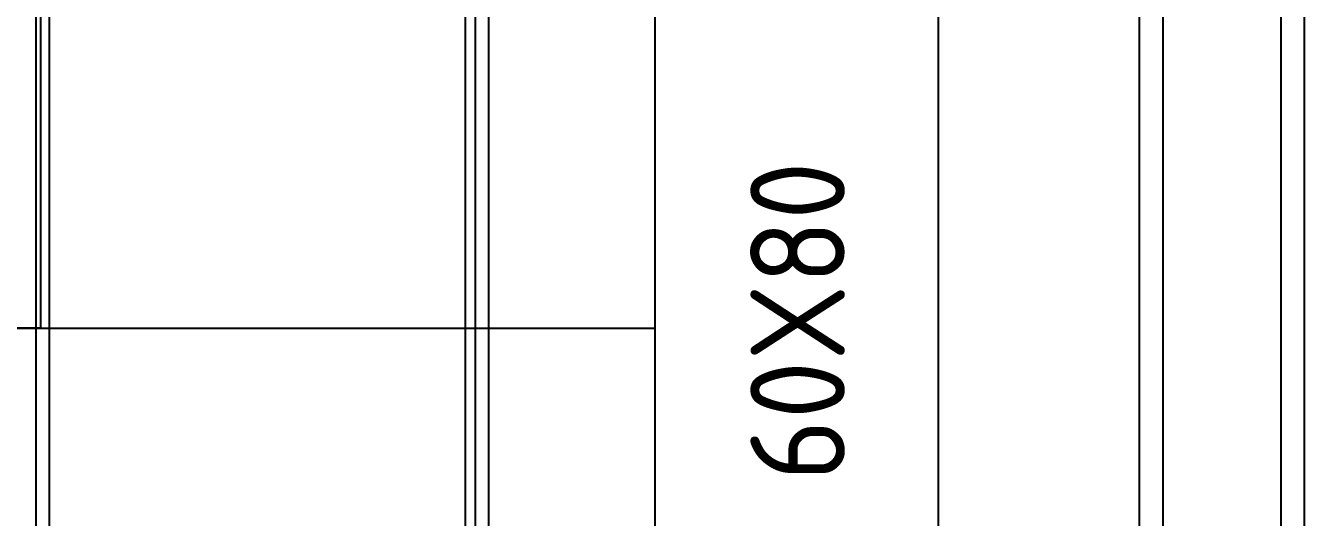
# Model space of a CAD drawing. Header units: millimetres. Extents: x 37984 to 70752, y 14140 to 37584.
# Drawn here: x 45787.3 to 46058, y 31659.4 to 31763.4 of the extents above; entities that cross this region are included whole.
import ezdxf

# ---------------------------------------------------------------- set-up
doc = ezdxf.new("R2010")
doc.units = ezdxf.units.MM
doc.layers.add('! NO PLOT !', color=7, linetype='Continuous', true_color=0xff75dd, plot=False)
doc.layers.add('000-PI-Oprema', color=30, linetype='Continuous', lineweight=5)
doc.layers.add('002-PI-Kabelska kanalica', color=150, linetype='Continuous')
doc.layers.add('004-PI-DIN Šina', color=3, linetype='Continuous')
doc.styles.add('PI0', font='isocpeur.ttf', dxfattribs={"width": 0.9})

# ---------------------------------------------------------------- blocks, each defined once
blk = doc.blocks.new('*U743')
at = {"layer": '002-PI-Kabelska kanalica'}
for p, q in [((-20, -100), (-20, 1420)), ((40, -100), (40, 1420))]:
    blk.add_line(p, q, dxfattribs=at)
blk = doc.blocks.new('*U744')
at = {"layer": '004-PI-DIN Šina'}
blk.add_lwpolyline([(1520, -17.5), (1520, 17.5), (0, 17.5), (0, -17.5)], close=True, dxfattribs=at)
for points in [[(0, 12.5), (1520, 12.5)], [(0, -12.5), (1520, -12.5)]]:
    blk.add_lwpolyline(points, dxfattribs=at)
blk = doc.blocks.new('8606.000_montažna')
at = {"layer": '! NO PLOT !'}
blk.add_line((51182.39, 38449.42), (51182.39, 36559.42), dxfattribs=at)
blk = doc.blocks.new('*U747')
at = {"layer": '002-PI-Kabelska kanalica'}
for p, q in [((-20, 470), (40, 470)), ((-20, -100), (-20, 470))]:
    blk.add_line(p, q, dxfattribs=at)
blk = doc.blocks.new('*U528')
at = {"layer": '002-PI-Kabelska kanalica'}
for p, q in [((-20, 120), (20, 120)), ((-20, -100), (-20, 120)), ((20, -100), (20, 120)), ((-20, -100), (20, -100))]:
    blk.add_line(p, q, dxfattribs=at)
blk = doc.blocks.new('spojnica')
at = {"layer": '! NO PLOT !', "transparency": 33554687}
for p, q in [((44768.49, 28811.5), (44768.49, 26919.4)), ((44856.49, 28811.5), (44856.49, 26919.4)), ((44861.49, 28809.4), (44861.49, 26919.4))]:
    blk.add_line(p, q, dxfattribs=at)
blk = doc.blocks.new('montažnaa')
at = {"layer": '! NO PLOT !'}
blk.add_line((46568.64, 28809.4), (46568.64, 26919.4), dxfattribs=at)

msp = doc.modelspace()

# ---------------------------------------------------------------- block references
for name, p, rotation in [('*U743', (45960.483, 32339.404), 180), ('*U744', (46040.483, 32439.404), 270), ('*U528', (45770.483, 31819.404), 180), ('*U747', (45450.483, 31679.404), 270)]:
    msp.add_blockref(name, p, dxfattribs=dict(rotation=rotation))
at = {"layer": '000-PI-Oprema'}
for name, p in [('8606.000_montažna', (-5392.912, -5740.014)), ('spojnica', (1023.847, 3900)), ('montažnaa', (-686.158, 3900))]:
    msp.add_blockref(name, p, dxfattribs=at)

# ---------------------------------------------------------------- texts
at = {"insert": (45950.72, 31700.904), "char_height": 20, "width": 16.78721, "attachment_point": 5, "rotation": 90, "style": 'PI0'}
msp.add_mtext('60X{\\fISOCPEUR|b0|i0|c238|p34;8}0', dxfattribs=at)

doc.saveas('drawing.dxf')
